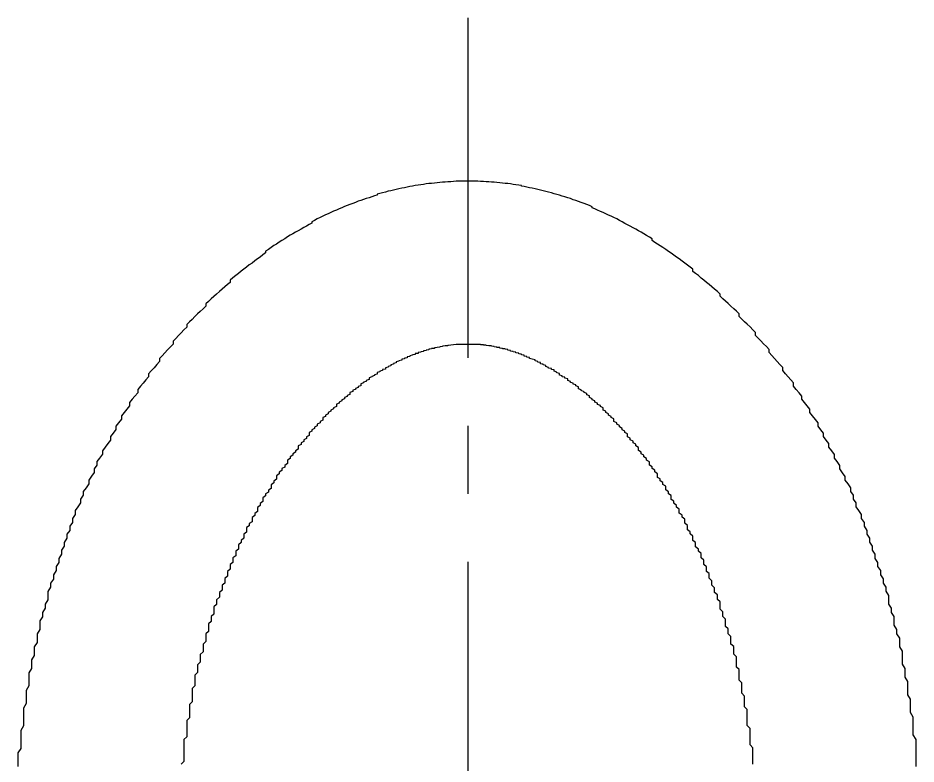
# Model space of a CAD drawing. Extents: x -134 to -27, y 11 to 71.
# Drawn here: x -119.501 to -116.201, y 39.91 to 42.653 of the extents above; entities that cross this region are included whole.
import ezdxf

# ---------------------------------------------------------------- set-up
doc = ezdxf.new("R2010")
doc.units = 0
doc.linetypes.add('CENTER', pattern=[2, 1.25, -0.25, 0.25, -0.25])
doc.layers.get('0').update_dxf_attribs({"linetype": 'CONTINUOUS'})
doc.layers.add('CENTER', color=1, linetype='CENTER')

msp = doc.modelspace()

# ---------------------------------------------------------------- linework, layer by layer
at = {"color": 3}
for points in [[(-117.8512, 42.0531, 0), (-117.8612, 42.0531, 0), (-117.8712, 42.0531, 0), (-117.8812, 42.0531, 0), (-117.8912, 42.0531, 0), (-117.9012, 42.0521, 0), (-117.9012, 42.0521, 0), (-117.9112, 42.0511, 0), (-117.9212, 42.0511, 0), (-117.9312, 42.0501, 0), (-117.9412, 42.0491, 0), (-117.9512, 42.0481, 0), (-117.9612, 42.0471, 0), (-117.9712, 42.0461, 0), (-117.9812, 42.0451, 0), (-117.9912, 42.0441, 0), (-118.0012, 42.0431, 0), (-118.0112, 42.0411, 0), (-118.0212, 42.0401, 0), (-118.0312, 42.0381, 0), (-118.0412, 42.0371, 0), (-118.0512, 42.0351, 0), (-118.0612, 42.0331, 0), (-118.0712, 42.0311, 0), (-118.0812, 42.0291, 0), (-118.0912, 42.0271, 0), (-118.1012, 42.0251, 0), (-118.1112, 42.0231, 0), (-118.1212, 42.0201, 0), (-118.1312, 42.0181, 0), (-118.1412, 42.0161, 0), (-118.1512, 42.0131, 0), (-118.1612, 42.0101, 0), (-118.1712, 42.0081, 0), (-118.1812, 42.0051, 0), (-118.1812, 42.0021, 0), (-118.1912, 41.9991, 0), (-118.2012, 41.9961, 0), (-118.2112, 41.9921, 0), (-118.2212, 41.9891, 0), (-118.2312, 41.9861, 0), (-118.2412, 41.9821, 0), (-118.2512, 41.9791, 0), (-118.2612, 41.9751, 0), (-118.2712, 41.9711, 0), (-118.2812, 41.9671, 0), (-118.2912, 41.9641, 0), (-118.3012, 41.9601, 0), (-118.3112, 41.9551, 0), (-118.3212, 41.9511, 0), (-118.3312, 41.9471, 0), (-118.3412, 41.9431, 0), (-118.3512, 41.9381, 0), (-118.3612, 41.9331, 0), (-118.3712, 41.9291, 0), (-118.3812, 41.9241, 0), (-118.3912, 41.9191, 0), (-118.4012, 41.9141, 0), (-118.4112, 41.9091, 0), (-118.4212, 41.9041, 0), (-118.4212, 41.8991, 0), (-118.4312, 41.8941, 0), (-118.4412, 41.8881, 0), (-118.4512, 41.8831, 0), (-118.4612, 41.8771, 0), (-118.4712, 41.8711, 0), (-118.4812, 41.8661, 0), (-118.4912, 41.8601, 0), (-118.5012, 41.8541, 0), (-118.5112, 41.8481, 0), (-118.5212, 41.8411, 0), (-118.5312, 41.8351, 0), (-118.5412, 41.8291, 0), (-118.5512, 41.8221, 0), (-118.5612, 41.8161, 0), (-118.5712, 41.8091, 0), (-118.5812, 41.8021, 0), (-118.5912, 41.7961, 0), (-118.5912, 41.7891, 0), (-118.6012, 41.7821, 0), (-118.6112, 41.7741, 0), (-118.6212, 41.7671, 0), (-118.6312, 41.7601, 0), (-118.6412, 41.7521, 0), (-118.6512, 41.7451, 0), (-118.6612, 41.7371, 0), (-118.6712, 41.7301, 0), (-118.6812, 41.7221, 0), (-118.6912, 41.7141, 0), (-118.7012, 41.7061, 0), (-118.7112, 41.6981, 0), (-118.7212, 41.6891, 0), (-118.7212, 41.6811, 0), (-118.7312, 41.6731, 0), (-118.7412, 41.6641, 0), (-118.7512, 41.6561, 0), (-118.7612, 41.6471, 0), (-118.7712, 41.6381, 0), (-118.7812, 41.6291, 0), (-118.7912, 41.6201, 0), (-118.8012, 41.6111, 0), (-118.8112, 41.6021, 0), (-118.8112, 41.5931, 0), (-118.8212, 41.5841, 0), (-118.8312, 41.5741, 0), (-118.8412, 41.5651, 0), (-118.8512, 41.5551, 0), (-118.8612, 41.5451, 0), (-118.8712, 41.5361, 0), (-118.8812, 41.5261, 0), (-118.8812, 41.5161, 0), (-118.8912, 41.5061, 0), (-118.9012, 41.4961, 0), (-118.9112, 41.4851, 0), (-118.9212, 41.4751, 0), (-118.9312, 41.4651, 0), (-118.9312, 41.4541, 0), (-118.9412, 41.4441, 0), (-118.9512, 41.4331, 0), (-118.9612, 41.4221, 0), (-118.9712, 41.4111, 0), (-118.9812, 41.4011, 0), (-118.9812, 41.3901, 0), (-118.9912, 41.3791, 0), (-119.0012, 41.3671, 0), (-119.0112, 41.3561, 0), (-119.0212, 41.3451, 0), (-119.0212, 41.3331, 0), (-119.0312, 41.3221, 0), (-119.0412, 41.3101, 0), (-119.0512, 41.2991, 0), (-119.0612, 41.2871, 0), (-119.0612, 41.2751, 0), (-119.0712, 41.2631, 0), (-119.0812, 41.2511, 0), (-119.0912, 41.2391, 0), (-119.0912, 41.2271, 0), (-119.1012, 41.2151, 0), (-119.1112, 41.2021, 0), (-119.1212, 41.1901, 0), (-119.1212, 41.1781, 0), (-119.1312, 41.1651, 0), (-119.1412, 41.1521, 0), (-119.1412, 41.1401, 0), (-119.1512, 41.1271, 0), (-119.1612, 41.1141, 0), (-119.1612, 41.1011, 0), (-119.1712, 41.0881, 0), (-119.1812, 41.0751, 0), (-119.1912, 41.0621, 0), (-119.1912, 41.0491, 0), (-119.2012, 41.0351, 0), (-119.2112, 41.0221, 0), (-119.2112, 41.0091, 0), (-119.2212, 40.9951, 0), (-119.2212, 40.9821, 0), (-119.2312, 40.9681, 0), (-119.2412, 40.9541, 0), (-119.2412, 40.9401, 0), (-119.2512, 40.9261, 0), (-119.2612, 40.9121, 0), (-119.2612, 40.8981, 0), (-119.2712, 40.8841, 0), (-119.2712, 40.8701, 0), (-119.2812, 40.8561, 0), (-119.2912, 40.8421, 0), (-119.2912, 40.8271, 0), (-119.3012, 40.8131, 0), (-119.3012, 40.7981, 0), (-119.3112, 40.7841, 0), (-119.3112, 40.7691, 0), (-119.3212, 40.7551, 0), (-119.3212, 40.7401, 0), (-119.3312, 40.7251, 0), (-119.3312, 40.7111, 0), (-119.3412, 40.6961, 0), (-119.3412, 40.6811, 0), (-119.3512, 40.6661, 0), (-119.3512, 40.6511, 0), (-119.3612, 40.6361, 0), (-119.3612, 40.6211, 0), (-119.3712, 40.6051, 0), (-119.3712, 40.5901, 0), (-119.3812, 40.5751, 0), (-119.3812, 40.5601, 0), (-119.3912, 40.5441, 0), (-119.3912, 40.5291, 0), (-119.3912, 40.5141, 0), (-119.4012, 40.4981, 0), (-119.4012, 40.4831, 0), (-119.4112, 40.4671, 0), (-119.4112, 40.4511, 0), (-119.4212, 40.4361, 0), (-119.4212, 40.4201, 0), (-119.4212, 40.4041, 0), (-119.4312, 40.3891, 0), (-119.4312, 40.3731, 0), (-119.4312, 40.3571, 0), (-119.4412, 40.3411, 0), (-119.4412, 40.3251, 0), (-119.4412, 40.3091, 0), (-119.4512, 40.2931, 0), (-119.4512, 40.2771, 0), (-119.4512, 40.2611, 0), (-119.4612, 40.2451, 0), (-119.4612, 40.2291, 0), (-119.4612, 40.2131, 0), (-119.4612, 40.1971, 0), (-119.4712, 40.1801, 0), (-119.4712, 40.1641, 0), (-119.4712, 40.1481, 0), (-119.4712, 40.1321, 0), (-119.4812, 40.1151, 0), (-119.4812, 40.0991, 0), (-119.4812, 40.0831, 0), (-119.4812, 40.0661, 0), (-119.4812, 40.0501, 0), (-119.4912, 40.0331, 0), (-119.4912, 40.0171, 0), (-119.4912, 40.0001, 0), (-119.4912, 39.9841, 0), (-119.4912, 39.9671, 0), (-119.5012, 39.9511, 0), (-119.5012, 39.9341, 0), (-119.5012, 39.9181, 0), (-119.5012, 39.9011, 0)], [(-116.2012, 39.9011, 0), (-116.2012, 39.9181, 0), (-116.2012, 39.9341, 0), (-116.2012, 39.9511, 0), (-116.2012, 39.9671, 0), (-116.2012, 39.9841, 0), (-116.2012, 40.0001, 0), (-116.2112, 40.0171, 0), (-116.2112, 40.0331, 0), (-116.2112, 40.0501, 0), (-116.2112, 40.0661, 0), (-116.2112, 40.0821, 0), (-116.2212, 40.0991, 0), (-116.2212, 40.1151, 0), (-116.2212, 40.1311, 0), (-116.2212, 40.1481, 0), (-116.2312, 40.1641, 0), (-116.2312, 40.1801, 0), (-116.2312, 40.1961, 0), (-116.2312, 40.2131, 0), (-116.2412, 40.2291, 0), (-116.2412, 40.2451, 0), (-116.2412, 40.2611, 0), (-116.2512, 40.2771, 0), (-116.2512, 40.2931, 0), (-116.2512, 40.3091, 0), (-116.2512, 40.3251, 0), (-116.2612, 40.3411, 0), (-116.2612, 40.3571, 0), (-116.2612, 40.3731, 0), (-116.2712, 40.3891, 0), (-116.2712, 40.4051, 0), (-116.2812, 40.4201, 0), (-116.2812, 40.4361, 0), (-116.2812, 40.4521, 0), (-116.2912, 40.4671, 0), (-116.2912, 40.4831, 0), (-116.3012, 40.4981, 0), (-116.3012, 40.5141, 0), (-116.3012, 40.5291, 0), (-116.3112, 40.5451, 0), (-116.3112, 40.5601, 0), (-116.3212, 40.5751, 0), (-116.3212, 40.5911, 0), (-116.3312, 40.6061, 0), (-116.3312, 40.6211, 0), (-116.3412, 40.6361, 0), (-116.3412, 40.6511, 0), (-116.3512, 40.6661, 0), (-116.3512, 40.6811, 0), (-116.3612, 40.6961, 0), (-116.3612, 40.7111, 0), (-116.3712, 40.7261, 0), (-116.3712, 40.7401, 0), (-116.3812, 40.7551, 0), (-116.3812, 40.7691, 0), (-116.3912, 40.7841, 0), (-116.3912, 40.7981, 0), (-116.4012, 40.8131, 0), (-116.4012, 40.8271, 0), (-116.4112, 40.8421, 0), (-116.4212, 40.8561, 0), (-116.4212, 40.8701, 0), (-116.4312, 40.8841, 0), (-116.4312, 40.8981, 0), (-116.4412, 40.9121, 0), (-116.4412, 40.9261, 0), (-116.4512, 40.9401, 0), (-116.4612, 40.9541, 0), (-116.4612, 40.9671, 0), (-116.4712, 40.9811, 0), (-116.4812, 40.9951, 0), (-116.4812, 41.0081, 0), (-116.4912, 41.0221, 0), (-116.5012, 41.0351, 0), (-116.5012, 41.0481, 0), (-116.5112, 41.0621, 0), (-116.5212, 41.0751, 0), (-116.5212, 41.0881, 0), (-116.5312, 41.1011, 0), (-116.5412, 41.1141, 0), (-116.5412, 41.1271, 0), (-116.5512, 41.1391, 0), (-116.5612, 41.1521, 0), (-116.5612, 41.1651, 0), (-116.5712, 41.1771, 0), (-116.5812, 41.1901, 0), (-116.5912, 41.2021, 0), (-116.5912, 41.2151, 0), (-116.6012, 41.2271, 0), (-116.6112, 41.2391, 0), (-116.6212, 41.2511, 0), (-116.6212, 41.2631, 0), (-116.6312, 41.2751, 0), (-116.6412, 41.2871, 0), (-116.6512, 41.2991, 0), (-116.6512, 41.3111, 0), (-116.6612, 41.3221, 0), (-116.6712, 41.3341, 0), (-116.6812, 41.3451, 0), (-116.6912, 41.3571, 0), (-116.6912, 41.3681, 0), (-116.7012, 41.3791, 0), (-116.7112, 41.3901, 0), (-116.7212, 41.4011, 0), (-116.7312, 41.4121, 0), (-116.7412, 41.4231, 0), (-116.7412, 41.4341, 0), (-116.7512, 41.4451, 0), (-116.7612, 41.4551, 0), (-116.7712, 41.4661, 0), (-116.7812, 41.4761, 0), (-116.7912, 41.4861, 0), (-116.7912, 41.4971, 0), (-116.8012, 41.5071, 0), (-116.8112, 41.5171, 0), (-116.8212, 41.5271, 0), (-116.8312, 41.5361, 0), (-116.8412, 41.5461, 0), (-116.8512, 41.5561, 0), (-116.8512, 41.5651, 0), (-116.8612, 41.5751, 0), (-116.8712, 41.5841, 0), (-116.8812, 41.5931, 0), (-116.8912, 41.6031, 0), (-116.9012, 41.6121, 0), (-116.9112, 41.6211, 0), (-116.9212, 41.6301, 0), (-116.9212, 41.6381, 0), (-116.9312, 41.6471, 0), (-116.9412, 41.6561, 0), (-116.9512, 41.6641, 0), (-116.9612, 41.6731, 0), (-116.9712, 41.6811, 0), (-116.9812, 41.6891, 0), (-116.9912, 41.6971, 0), (-117.0012, 41.7061, 0), (-117.0112, 41.7131, 0), (-117.0212, 41.7211, 0), (-117.0212, 41.7291, 0), (-117.0312, 41.7371, 0), (-117.0412, 41.7441, 0), (-117.0512, 41.7521, 0), (-117.0612, 41.7591, 0), (-117.0712, 41.7671, 0), (-117.0812, 41.7741, 0), (-117.0912, 41.7811, 0), (-117.1012, 41.7881, 0), (-117.1112, 41.7951, 0), (-117.1212, 41.8021, 0), (-117.1312, 41.8091, 0), (-117.1412, 41.8151, 0), (-117.1512, 41.8221, 0), (-117.1612, 41.8281, 0), (-117.1712, 41.8351, 0), (-117.1712, 41.8411, 0), (-117.1812, 41.8471, 0), (-117.1912, 41.8531, 0), (-117.2012, 41.8591, 0), (-117.2112, 41.8651, 0), (-117.2212, 41.8711, 0), (-117.2312, 41.8771, 0), (-117.2412, 41.8821, 0), (-117.2512, 41.8881, 0), (-117.2612, 41.8931, 0), (-117.2712, 41.8981, 0), (-117.2812, 41.9041, 0), (-117.2912, 41.9091, 0), (-117.3012, 41.9141, 0), (-117.3112, 41.9191, 0), (-117.3212, 41.9241, 0), (-117.3312, 41.9281, 0), (-117.3412, 41.9331, 0), (-117.3512, 41.9381, 0), (-117.3612, 41.9421, 0), (-117.3712, 41.9461, 0), (-117.3812, 41.9511, 0), (-117.3912, 41.9551, 0), (-117.3912, 41.9591, 0), (-117.4012, 41.9631, 0), (-117.4112, 41.9671, 0), (-117.4212, 41.9711, 0), (-117.4312, 41.9751, 0), (-117.4412, 41.9781, 0), (-117.4512, 41.9821, 0), (-117.4612, 41.9851, 0), (-117.4712, 41.9891, 0), (-117.4812, 41.9921, 0), (-117.4912, 41.9951, 0), (-117.5012, 41.9981, 0), (-117.5112, 42.0011, 0), (-117.5212, 42.0041, 0), (-117.5312, 42.0071, 0), (-117.5412, 42.0101, 0), (-117.5512, 42.0131, 0), (-117.5612, 42.0151, 0), (-117.5712, 42.0181, 0), (-117.5812, 42.0201, 0), (-117.5912, 42.0231, 0), (-117.6012, 42.0251, 0), (-117.6112, 42.0271, 0), (-117.6212, 42.0291, 0), (-117.6312, 42.0311, 0), (-117.6412, 42.0331, 0), (-117.6512, 42.0351, 0), (-117.6512, 42.0371, 0), (-117.6612, 42.0381, 0), (-117.6712, 42.0401, 0), (-117.6812, 42.0411, 0), (-117.6912, 42.0431, 0), (-117.7012, 42.0441, 0), (-117.7112, 42.0451, 0), (-117.7212, 42.0461, 0), (-117.7312, 42.0471, 0), (-117.7412, 42.0481, 0), (-117.7512, 42.0491, 0), (-117.7612, 42.0501, 0), (-117.7712, 42.0511, 0), (-117.7812, 42.0511, 0), (-117.7912, 42.0521, 0), (-117.8012, 42.0521, 0), (-117.8112, 42.0531, 0), (-117.8212, 42.0531, 0), (-117.8312, 42.0531, 0), (-117.8412, 42.0531, 0), (-117.8512, 42.0531, 0)]]:
    msp.add_polyline3d(points, dxfattribs=at)
at = {"color": 7}
for points in [[(-117.8512, 41.4531, 0), (-117.8512, 41.4531, 0), (-117.8512, 41.4531, 0), (-117.8612, 41.4531, 0), (-117.8612, 41.4531, 0), (-117.8612, 41.4531, 0), (-117.8712, 41.4531, 0), (-117.8712, 41.4531, 0), (-117.8712, 41.4531, 0), (-117.8812, 41.4521, 0), (-117.8812, 41.4521, 0), (-117.8812, 41.4521, 0), (-117.8912, 41.4521, 0), (-117.8912, 41.4521, 0), (-117.9012, 41.4511, 0), (-117.9012, 41.4511, 0), (-117.9012, 41.4511, 0), (-117.9112, 41.4501, 0), (-117.9112, 41.4501, 0), (-117.9112, 41.4501, 0), (-117.9212, 41.4491, 0), (-117.9212, 41.4491, 0), (-117.9212, 41.4481, 0), (-117.9312, 41.4481, 0), (-117.9312, 41.4471, 0), (-117.9312, 41.4471, 0), (-117.9412, 41.4461, 0), (-117.9412, 41.4461, 0), (-117.9412, 41.4451, 0), (-117.9512, 41.4441, 0), (-117.9512, 41.4441, 0), (-117.9512, 41.4431, 0), (-117.9612, 41.4421, 0), (-117.9612, 41.4421, 0), (-117.9612, 41.4411, 0), (-117.9712, 41.4401, 0), (-117.9712, 41.4391, 0), (-117.9712, 41.4381, 0), (-117.9812, 41.4381, 0), (-117.9812, 41.4371, 0), (-117.9812, 41.4361, 0), (-117.9912, 41.4351, 0), (-117.9912, 41.4341, 0), (-117.9912, 41.4331, 0), (-118.0012, 41.4321, 0), (-118.0012, 41.4311, 0), (-118.0012, 41.4301, 0), (-118.0112, 41.4291, 0), (-118.0112, 41.4271, 0), (-118.0212, 41.4261, 0), (-118.0212, 41.4251, 0), (-118.0212, 41.4241, 0), (-118.0312, 41.4231, 0), (-118.0312, 41.4211, 0), (-118.0312, 41.4201, 0), (-118.0412, 41.4191, 0), (-118.0412, 41.4171, 0), (-118.0412, 41.4161, 0), (-118.0512, 41.4141, 0), (-118.0512, 41.4131, 0), (-118.0612, 41.4111, 0), (-118.0612, 41.4101, 0), (-118.0612, 41.4081, 0), (-118.0712, 41.4071, 0), (-118.0712, 41.4051, 0), (-118.0712, 41.4031, 0), (-118.0812, 41.4021, 0), (-118.0812, 41.4001, 0), (-118.0912, 41.3981, 0), (-118.0912, 41.3961, 0), (-118.0912, 41.3951, 0), (-118.1012, 41.3931, 0), (-118.1012, 41.3911, 0), (-118.1112, 41.3891, 0), (-118.1112, 41.3871, 0), (-118.1112, 41.3851, 0), (-118.1212, 41.3831, 0), (-118.1212, 41.3801, 0), (-118.1312, 41.3781, 0), (-118.1312, 41.3761, 0), (-118.1312, 41.3741, 0), (-118.1412, 41.3721, 0), (-118.1412, 41.3691, 0), (-118.1512, 41.3671, 0), (-118.1512, 41.3651, 0), (-118.1512, 41.3621, 0), (-118.1612, 41.3601, 0), (-118.1612, 41.3571, 0), (-118.1712, 41.3551, 0), (-118.1712, 41.3521, 0), (-118.1812, 41.3491, 0), (-118.1812, 41.3471, 0), (-118.1812, 41.3441, 0), (-118.1912, 41.3411, 0), (-118.1912, 41.3381, 0), (-118.2012, 41.3351, 0), (-118.2012, 41.3331, 0), (-118.2112, 41.3301, 0), (-118.2112, 41.3271, 0), (-118.2112, 41.3241, 0), (-118.2212, 41.3201, 0), (-118.2212, 41.3171, 0), (-118.2312, 41.3141, 0), (-118.2312, 41.3111, 0), (-118.2412, 41.3081, 0), (-118.2412, 41.3041, 0), (-118.2412, 41.3011, 0), (-118.2512, 41.2981, 0), (-118.2512, 41.2941, 0), (-118.2612, 41.2911, 0), (-118.2612, 41.2871, 0), (-118.2712, 41.2841, 0), (-118.2712, 41.2801, 0), (-118.2812, 41.2761, 0), (-118.2812, 41.2731, 0), (-118.2812, 41.2691, 0), (-118.2912, 41.2651, 0), (-118.2912, 41.2611, 0), (-118.3012, 41.2571, 0), (-118.3012, 41.2531, 0), (-118.3112, 41.2491, 0), (-118.3112, 41.2451, 0), (-118.3212, 41.2411, 0), (-118.3212, 41.2371, 0), (-118.3312, 41.2331, 0), (-118.3312, 41.2291, 0), (-118.3312, 41.2241, 0), (-118.3412, 41.2201, 0), (-118.3412, 41.2161, 0), (-118.3512, 41.2111, 0), (-118.3512, 41.2071, 0), (-118.3612, 41.2021, 0), (-118.3612, 41.1981, 0), (-118.3712, 41.1931, 0), (-118.3712, 41.1881, 0), (-118.3812, 41.1841, 0), (-118.3812, 41.1791, 0), (-118.3812, 41.1741, 0), (-118.3912, 41.1691, 0), (-118.3912, 41.1641, 0), (-118.4012, 41.1591, 0), (-118.4012, 41.1541, 0), (-118.4112, 41.1491, 0), (-118.4112, 41.1441, 0), (-118.4212, 41.1391, 0), (-118.4212, 41.1341, 0), (-118.4312, 41.1291, 0), (-118.4312, 41.1231, 0), (-118.4312, 41.1181, 0), (-118.4412, 41.1131, 0), (-118.4412, 41.1071, 0), (-118.4512, 41.1021, 0), (-118.4512, 41.0961, 0), (-118.4612, 41.0911, 0), (-118.4612, 41.0851, 0), (-118.4712, 41.0801, 0), (-118.4712, 41.0741, 0), (-118.4712, 41.0681, 0), (-118.4812, 41.0621, 0), (-118.4812, 41.0571, 0), (-118.4912, 41.0511, 0), (-118.4912, 41.0451, 0), (-118.5012, 41.0391, 0), (-118.5012, 41.0331, 0), (-118.5112, 41.0271, 0), (-118.5112, 41.0211, 0), (-118.5112, 41.0151, 0), (-118.5212, 41.0081, 0), (-118.5212, 41.0021, 0), (-118.5312, 40.9961, 0), (-118.5312, 40.9891, 0), (-118.5412, 40.9831, 0), (-118.5412, 40.9771, 0), (-118.5512, 40.9701, 0), (-118.5512, 40.9641, 0), (-118.5512, 40.9571, 0), (-118.5612, 40.9501, 0), (-118.5612, 40.9441, 0), (-118.5712, 40.9371, 0), (-118.5712, 40.9301, 0), (-118.5712, 40.9231, 0), (-118.5812, 40.9171, 0), (-118.5812, 40.9101, 0), (-118.5912, 40.9031, 0), (-118.5912, 40.8961, 0), (-118.6012, 40.8891, 0), (-118.6012, 40.8821, 0), (-118.6012, 40.8751, 0), (-118.6112, 40.8681, 0), (-118.6112, 40.8601, 0), (-118.6212, 40.8531, 0), (-118.6212, 40.8461, 0), (-118.6212, 40.8391, 0), (-118.6312, 40.8311, 0), (-118.6312, 40.8241, 0), (-118.6412, 40.8161, 0), (-118.6412, 40.8091, 0), (-118.6412, 40.8011, 0), (-118.6512, 40.7941, 0), (-118.6512, 40.7861, 0), (-118.6612, 40.7791, 0), (-118.6612, 40.7711, 0), (-118.6612, 40.7631, 0), (-118.6712, 40.7551, 0), (-118.6712, 40.7481, 0), (-118.6712, 40.7401, 0), (-118.6812, 40.7321, 0), (-118.6812, 40.7241, 0), (-118.6912, 40.7161, 0), (-118.6912, 40.7081, 0), (-118.6912, 40.7001, 0), (-118.7012, 40.6921, 0), (-118.7012, 40.6841, 0), (-118.7012, 40.6761, 0), (-118.7112, 40.6681, 0), (-118.7112, 40.6591, 0), (-118.7112, 40.6511, 0), (-118.7212, 40.6431, 0), (-118.7212, 40.6351, 0), (-118.7212, 40.6261, 0), (-118.7312, 40.6181, 0), (-118.7312, 40.6091, 0), (-118.7312, 40.6011, 0), (-118.7412, 40.5921, 0), (-118.7412, 40.5841, 0), (-118.7412, 40.5751, 0), (-118.7512, 40.5671, 0), (-118.7512, 40.5581, 0), (-118.7512, 40.5491, 0), (-118.7612, 40.5411, 0), (-118.7612, 40.5321, 0), (-118.7612, 40.5231, 0), (-118.7712, 40.5141, 0), (-118.7712, 40.5061, 0), (-118.7712, 40.4971, 0), (-118.7812, 40.4881, 0), (-118.7812, 40.4791, 0), (-118.7812, 40.4701, 0), (-118.7812, 40.4611, 0), (-118.7912, 40.4521, 0), (-118.7912, 40.4431, 0), (-118.7912, 40.4341, 0), (-118.8012, 40.4251, 0), (-118.8012, 40.4161, 0), (-118.8012, 40.4061, 0), (-118.8012, 40.3971, 0), (-118.8112, 40.3881, 0), (-118.8112, 40.3791, 0), (-118.8112, 40.3691, 0), (-118.8112, 40.3601, 0), (-118.8212, 40.3511, 0), (-118.8212, 40.3411, 0), (-118.8212, 40.3321, 0), (-118.8212, 40.3231, 0), (-118.8312, 40.3131, 0), (-118.8312, 40.3041, 0), (-118.8312, 40.2941, 0), (-118.8312, 40.2851, 0), (-118.8412, 40.2751, 0), (-118.8412, 40.2661, 0), (-118.8412, 40.2561, 0), (-118.8412, 40.2461, 0), (-118.8512, 40.2371, 0), (-118.8512, 40.2271, 0), (-118.8512, 40.2171, 0), (-118.8512, 40.2081, 0), (-118.8512, 40.1981, 0), (-118.8612, 40.1881, 0), (-118.8612, 40.1781, 0), (-118.8612, 40.1691, 0), (-118.8612, 40.1591, 0), (-118.8612, 40.1491, 0), (-118.8612, 40.1391, 0), (-118.8712, 40.1291, 0), (-118.8712, 40.1201, 0), (-118.8712, 40.1101, 0), (-118.8712, 40.1001, 0), (-118.8712, 40.0901, 0), (-118.8712, 40.0801, 0), (-118.8812, 40.0701, 0), (-118.8812, 40.0601, 0), (-118.8812, 40.0501, 0), (-118.8812, 40.0401, 0), (-118.8812, 40.0301, 0), (-118.8812, 40.0201, 0), (-118.8812, 40.0101, 0), (-118.8912, 40.0001, 0), (-118.8912, 39.9901, 0), (-118.8912, 39.9801, 0), (-118.8912, 39.9701, 0), (-118.8912, 39.9601, 0), (-118.8912, 39.9501, 0), (-118.8912, 39.9401, 0), (-118.8912, 39.9301, 0), (-118.8912, 39.9191, 0), (-118.9012, 39.9091, 0)], [(-116.8012, 39.9091, 0), (-116.8012, 39.9191, 0), (-116.8012, 39.9301, 0), (-116.8012, 39.9401, 0), (-116.8012, 39.9501, 0), (-116.8012, 39.9601, 0), (-116.8012, 39.9701, 0), (-116.8112, 39.9801, 0), (-116.8112, 39.9901, 0), (-116.8112, 40.0001, 0), (-116.8112, 40.0101, 0), (-116.8112, 40.0211, 0), (-116.8112, 40.0311, 0), (-116.8112, 40.0411, 0), (-116.8212, 40.0511, 0), (-116.8212, 40.0611, 0), (-116.8212, 40.0711, 0), (-116.8212, 40.0811, 0), (-116.8212, 40.0911, 0), (-116.8212, 40.1001, 0), (-116.8212, 40.1101, 0), (-116.8312, 40.1201, 0), (-116.8312, 40.1301, 0), (-116.8312, 40.1401, 0), (-116.8312, 40.1501, 0), (-116.8312, 40.1601, 0), (-116.8412, 40.1701, 0), (-116.8412, 40.1791, 0), (-116.8412, 40.1891, 0), (-116.8412, 40.1991, 0), (-116.8412, 40.2091, 0), (-116.8512, 40.2181, 0), (-116.8512, 40.2281, 0), (-116.8512, 40.2381, 0), (-116.8512, 40.2471, 0), (-116.8512, 40.2571, 0), (-116.8612, 40.2661, 0), (-116.8612, 40.2761, 0), (-116.8612, 40.2851, 0), (-116.8612, 40.2951, 0), (-116.8612, 40.3041, 0), (-116.8712, 40.3141, 0), (-116.8712, 40.3231, 0), (-116.8712, 40.3331, 0), (-116.8712, 40.3421, 0), (-116.8812, 40.3511, 0), (-116.8812, 40.3611, 0), (-116.8812, 40.3701, 0), (-116.8812, 40.3791, 0), (-116.8912, 40.3881, 0), (-116.8912, 40.3981, 0), (-116.8912, 40.4071, 0), (-116.9012, 40.4161, 0), (-116.9012, 40.4251, 0), (-116.9012, 40.4341, 0), (-116.9012, 40.4431, 0), (-116.9112, 40.4521, 0), (-116.9112, 40.4611, 0), (-116.9112, 40.4701, 0), (-116.9212, 40.4791, 0), (-116.9212, 40.4881, 0), (-116.9212, 40.4971, 0), (-116.9212, 40.5061, 0), (-116.9312, 40.5151, 0), (-116.9312, 40.5231, 0), (-116.9312, 40.5321, 0), (-116.9412, 40.5411, 0), (-116.9412, 40.5501, 0), (-116.9412, 40.5581, 0), (-116.9512, 40.5671, 0), (-116.9512, 40.5751, 0), (-116.9512, 40.5841, 0), (-116.9612, 40.5931, 0), (-116.9612, 40.6011, 0), (-116.9612, 40.6101, 0), (-116.9712, 40.6181, 0), (-116.9712, 40.6261, 0), (-116.9712, 40.6351, 0), (-116.9812, 40.6431, 0), (-116.9812, 40.6511, 0), (-116.9812, 40.6601, 0), (-116.9912, 40.6681, 0), (-116.9912, 40.6761, 0), (-116.9912, 40.6841, 0), (-117.0012, 40.6921, 0), (-117.0012, 40.7001, 0), (-117.0112, 40.7081, 0), (-117.0112, 40.7161, 0), (-117.0112, 40.7241, 0), (-117.0212, 40.7321, 0), (-117.0212, 40.7401, 0), (-117.0212, 40.7481, 0), (-117.0312, 40.7561, 0), (-117.0312, 40.7641, 0), (-117.0412, 40.7711, 0), (-117.0412, 40.7791, 0), (-117.0412, 40.7871, 0), (-117.0512, 40.7951, 0), (-117.0512, 40.8021, 0), (-117.0512, 40.8101, 0), (-117.0612, 40.8171, 0), (-117.0612, 40.8251, 0), (-117.0712, 40.8321, 0), (-117.0712, 40.8391, 0), (-117.0712, 40.8471, 0), (-117.0812, 40.8541, 0), (-117.0812, 40.8611, 0), (-117.0912, 40.8691, 0), (-117.0912, 40.8761, 0), (-117.1012, 40.8831, 0), (-117.1012, 40.8901, 0), (-117.1012, 40.8971, 0), (-117.1112, 40.9041, 0), (-117.1112, 40.9111, 0), (-117.1212, 40.9181, 0), (-117.1212, 40.9241, 0), (-117.1212, 40.9311, 0), (-117.1312, 40.9381, 0), (-117.1312, 40.9451, 0), (-117.1412, 40.9511, 0), (-117.1412, 40.9581, 0), (-117.1512, 40.9641, 0), (-117.1512, 40.9711, 0), (-117.1512, 40.9771, 0), (-117.1612, 40.9841, 0), (-117.1612, 40.9901, 0), (-117.1712, 40.9961, 0), (-117.1712, 41.0031, 0), (-117.1812, 41.0091, 0), (-117.1812, 41.0151, 0), (-117.1812, 41.0211, 0), (-117.1912, 41.0271, 0), (-117.1912, 41.0331, 0), (-117.2012, 41.0391, 0), (-117.2012, 41.0451, 0), (-117.2112, 41.0511, 0), (-117.2112, 41.0571, 0), (-117.2212, 41.0631, 0), (-117.2212, 41.0691, 0), (-117.2212, 41.0741, 0), (-117.2312, 41.0801, 0), (-117.2312, 41.0861, 0), (-117.2412, 41.0911, 0), (-117.2412, 41.0971, 0), (-117.2512, 41.1021, 0), (-117.2512, 41.1081, 0), (-117.2612, 41.1131, 0), (-117.2612, 41.1181, 0), (-117.2612, 41.1241, 0), (-117.2712, 41.1291, 0), (-117.2712, 41.1341, 0), (-117.2812, 41.1391, 0), (-117.2812, 41.1441, 0), (-117.2912, 41.1501, 0), (-117.2912, 41.1551, 0), (-117.3012, 41.1591, 0), (-117.3012, 41.1641, 0), (-117.3112, 41.1691, 0), (-117.3112, 41.1741, 0), (-117.3112, 41.1791, 0), (-117.3212, 41.1841, 0), (-117.3212, 41.1881, 0), (-117.3312, 41.1931, 0), (-117.3312, 41.1981, 0), (-117.3412, 41.2021, 0), (-117.3412, 41.2071, 0), (-117.3512, 41.2111, 0), (-117.3512, 41.2151, 0), (-117.3512, 41.2201, 0), (-117.3612, 41.2241, 0), (-117.3612, 41.2281, 0), (-117.3712, 41.2321, 0), (-117.3712, 41.2371, 0), (-117.3812, 41.2411, 0), (-117.3812, 41.2451, 0), (-117.3912, 41.2491, 0), (-117.3912, 41.2531, 0), (-117.4012, 41.2571, 0), (-117.4012, 41.2611, 0), (-117.4012, 41.2641, 0), (-117.4112, 41.2681, 0), (-117.4112, 41.2721, 0), (-117.4212, 41.2761, 0), (-117.4212, 41.2791, 0), (-117.4312, 41.2831, 0), (-117.4312, 41.2861, 0), (-117.4412, 41.2901, 0), (-117.4412, 41.2931, 0), (-117.4412, 41.2971, 0), (-117.4512, 41.3001, 0), (-117.4512, 41.3041, 0), (-117.4612, 41.3071, 0), (-117.4612, 41.3101, 0), (-117.4712, 41.3131, 0), (-117.4712, 41.3161, 0), (-117.4812, 41.3201, 0), (-117.4812, 41.3231, 0), (-117.4812, 41.3261, 0), (-117.4912, 41.3291, 0), (-117.4912, 41.3321, 0), (-117.5012, 41.3341, 0), (-117.5012, 41.3371, 0), (-117.5112, 41.3401, 0), (-117.5112, 41.3431, 0), (-117.5112, 41.3461, 0), (-117.5212, 41.3481, 0), (-117.5212, 41.3511, 0), (-117.5312, 41.3541, 0), (-117.5312, 41.3561, 0), (-117.5312, 41.3591, 0), (-117.5412, 41.3611, 0), (-117.5412, 41.3641, 0), (-117.5512, 41.3661, 0), (-117.5512, 41.3681, 0), (-117.5612, 41.3711, 0), (-117.5612, 41.3731, 0), (-117.5612, 41.3751, 0), (-117.5712, 41.3781, 0), (-117.5712, 41.3801, 0), (-117.5812, 41.3821, 0), (-117.5812, 41.3841, 0), (-117.5812, 41.3861, 0), (-117.5912, 41.3881, 0), (-117.5912, 41.3901, 0), (-117.6012, 41.3921, 0), (-117.6012, 41.3941, 0), (-117.6012, 41.3961, 0), (-117.6112, 41.3981, 0), (-117.6112, 41.3991, 0), (-117.6212, 41.4011, 0), (-117.6212, 41.4031, 0), (-117.6212, 41.4051, 0), (-117.6312, 41.4061, 0), (-117.6312, 41.4081, 0), (-117.6412, 41.4101, 0), (-117.6412, 41.4111, 0), (-117.6412, 41.4131, 0), (-117.6512, 41.4141, 0), (-117.6512, 41.4161, 0), (-117.6512, 41.4171, 0), (-117.6612, 41.4181, 0), (-117.6612, 41.4201, 0), (-117.6612, 41.4211, 0), (-117.6712, 41.4221, 0), (-117.6712, 41.4241, 0), (-117.6812, 41.4251, 0), (-117.6812, 41.4261, 0), (-117.6812, 41.4271, 0), (-117.6912, 41.4281, 0), (-117.6912, 41.4301, 0), (-117.6912, 41.4311, 0), (-117.7012, 41.4321, 0), (-117.7012, 41.4331, 0), (-117.7012, 41.4341, 0), (-117.7112, 41.4351, 0), (-117.7112, 41.4361, 0), (-117.7112, 41.4371, 0), (-117.7212, 41.4371, 0), (-117.7212, 41.4381, 0), (-117.7312, 41.4391, 0), (-117.7312, 41.4401, 0), (-117.7312, 41.4411, 0), (-117.7412, 41.4411, 0), (-117.7412, 41.4421, 0), (-117.7412, 41.4431, 0), (-117.7512, 41.4441, 0), (-117.7512, 41.4441, 0), (-117.7512, 41.4451, 0), (-117.7612, 41.4461, 0), (-117.7612, 41.4461, 0), (-117.7612, 41.4471, 0), (-117.7712, 41.4471, 0), (-117.7712, 41.4481, 0), (-117.7712, 41.4481, 0), (-117.7812, 41.4491, 0), (-117.7812, 41.4491, 0), (-117.7812, 41.4501, 0), (-117.7912, 41.4501, 0), (-117.7912, 41.4501, 0), (-117.7912, 41.4511, 0), (-117.8012, 41.4511, 0), (-117.8012, 41.4511, 0), (-117.8012, 41.4521, 0), (-117.8112, 41.4521, 0), (-117.8112, 41.4521, 0), (-117.8112, 41.4521, 0), (-117.8212, 41.4521, 0), (-117.8212, 41.4531, 0), (-117.8212, 41.4531, 0), (-117.8312, 41.4531, 0), (-117.8312, 41.4531, 0), (-117.8312, 41.4531, 0), (-117.8412, 41.4531, 0), (-117.8412, 41.4531, 0), (-117.8412, 41.4531, 0), (-117.8512, 41.4531, 0)]]:
    msp.add_polyline3d(points, dxfattribs=at)
at = {"layer": 'CENTER', "color": 1, "linetype": 'CENTER'}
msp.add_line((-117.8485, 42.6533), (-117.8485, 36.658), dxfattribs=at)

doc.saveas('drawing.dxf')
